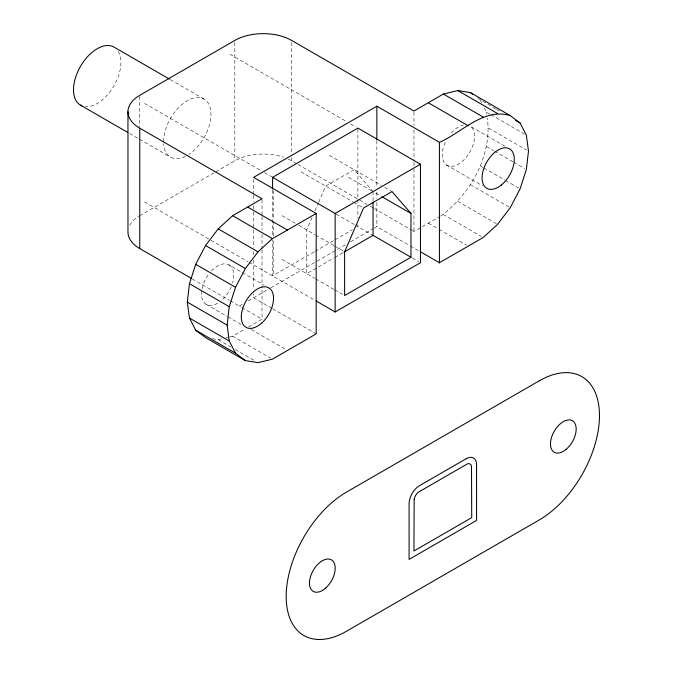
<?xml version="1.0" encoding="UTF-8"?>
<svg xmlns="http://www.w3.org/2000/svg" width="673" height="673" viewBox="0 0 673 673"><rect width="100%" height="100%" fill="white"/><g stroke="black" fill="none" stroke-linecap="round" stroke-linejoin="round"><path stroke-width="0.5" stroke-dasharray="3.37 2.52" d="M440.689 216.058C470.234 194.505 492.417 155.421 487.336 118.154M312.062 217.514L306.711 229.888L306.711 273.667L333.976 257.927M314.947 210.851L318.245 203.238M318.657 202.287L325.665 186.101L354.099 169.689L373.061 191.578L381.187 196.272M229.754 336.879L232.639 336.189L245.006 329.004M139.74 215.739L214.889 172.355M215.789 171.825L234.801 160.855A40.22 23.219 0 0 1 283.35 157.162M314.198 251.837L272.582 275.854L272.582 240.227M315.107 251.307L334.22 240.269M335.137 239.748L352.433 229.754M239.268 306.038L242.86 303.969M248.244 300.856L269.932 288.33M270.84 287.808L316.142 261.654M317.05 261.132L346.048 244.392M350.574 241.775L373.229 228.694M374.138 228.172L376.855 226.608L409.495 245.452M334.885 257.397L343.062 252.678M248.556 326.943L262.016 319.17L262.016 288.81M412.145 230.402L413.962 231.453L439.805 216.563M212.365 338.721L218.212 339.663L222.056 338.738M225.901 337.812L228.786 337.114M477.813 98.157L495.656 108.891M496.565 109.413L500.182 111.508M484.299 107.831L486.529 112.181L490.146 114.267M491.054 114.789L524.528 134.12M488.674 128.114L526.673 150.054M504.876 146.192L470.494 126.347A22.789 13.157 -60 0 1 469.51 152.62A22.789 13.157 -60 0 1 447.225 165.482A22.789 13.157 -60 0 1 446.258 140.329M486.529 146.521L493.772 150.702M494.672 151.223L512.767 161.671M513.676 162.193L524.528 168.46M480.278 165.911L482.995 167.476M483.895 167.998L504.708 180.011M505.608 180.541L519.186 188.373M446.258 164.868L482.448 185.765M470.427 184.696L509.326 207.158M229.93 54.21L347.007 121.805M350.633 123.899L356.076 127.046M457.766 201.353L496.674 223.823M443.339 214.536L481.346 236.475M329.459 155.455L381.187 185.319M384.796 187.405L392.023 191.578M428.314 223.158L438.266 228.904M439.175 229.426L466.322 245.098M348.412 177.352L372.177 191.073M170.37 79.641L204.028 99.074M288.187 159.055A40.22 23.219 0 0 1 291.678 160.855L297.113 163.993M298.021 164.515L358.709 199.553M359.609 200.074L366.861 204.256M370.486 206.35L373.204 207.915M374.104 208.437L411.245 229.88M301.016 171.876L352.753 201.74M353.653 202.262L361.78 206.956M410.404 245.973L418.564 250.684M144.619 103.465L260.788 170.538M264.413 172.633L271.673 176.822M336.113 214.031L355.176 225.034M355.453 225.194L372.177 234.852M412.297 258.011L418.64 261.679M282.063 215.654L295.262 223.276M298.787 225.312L314.829 234.574M315.738 235.096L333.791 245.519M334.691 246.04L342.818 250.735M129.586 133.49L138.68 138.739M139.589 139.261L170.513 157.12M282.063 259.442L314.829 278.361M315.738 278.883L333.791 289.306M334.691 289.827L342.818 294.513M144.619 201.976L248.076 261.713M248.985 262.234L314.291 299.939M211.44 270.983A22.789 13.157 -60 0 1 228.997 264.876L264.287 285.251M271.757 308.217L253.628 297.752L253.628 293.563M272.666 308.739L316.184 333.867M192.217 278.874L229.316 300.293M230.216 300.814L241.085 307.09M241.994 307.611L262.016 319.17M251.281 329.551L285.663 349.405M206.207 304.347L227.02 316.369M227.928 316.89L242.406 325.244M232.639 336.189L270.639 358.129M218.212 339.663L230.873 346.982M235.399 349.59L255.303 361.081M480.278 100.016L481.616 102.616M486.529 112.181L486.798 114.174M413.962 112.097L413.962 125.708M413.962 129.897L413.962 161.301M413.962 162.353L413.962 167.585M413.962 168.629L413.962 231.453M376.855 140.75L376.855 187.868M376.855 192.057L376.855 198.333M376.855 202.523L376.855 226.608M373.061 191.578L373.061 200.958M357.893 129.14L357.893 198.308M357.893 199.359L357.893 218.22M357.893 224.504L357.893 226.608M291.678 42.542L291.678 153.52M291.678 157.709L291.678 160.855M273.23 190.602L273.23 219.945M273.23 220.996L273.23 236.711M273.23 240.9L273.23 275.484M272.582 189.921L272.582 236.038M262.016 199.822L262.016 215.52M262.016 216.571L262.016 230.183M262.016 234.372L262.016 249.027M262.016 250.07L262.016 287.766M253.628 179.439L253.628 194.102M253.628 195.145L253.628 201.429M253.628 205.618L253.628 210.851M253.628 211.894L253.628 228.652M253.628 229.695L253.628 247.496M253.628 251.685L253.628 254.823M253.628 260.056L253.628 289.373M234.801 42.542L234.801 160.855M139.74 96.382L139.74 126.743M163.573 141.776A33.515 19.349 -60 0 1 186.758 101.034A33.515 19.349 -60 0 1 210.943 113.241A33.515 19.349 -60 0 1 188.819 154.512M185.504 156.405A33.515 19.349 -60 0 1 163.64 143.778M451.247 133.027A22.789 13.157 -60 0 1 463.554 124.993M118.238 51.325A33.515 19.349 -60 0 1 113.611 86.405A33.515 19.349 -60 0 1 85.37 106.645M228.997 264.876A22.789 13.157 -60 0 1 232.496 283.14M231.201 286.757A22.789 13.157 -60 0 1 221.779 300.183M217.606 303.22A22.789 13.157 -60 0 1 201.69 290.887M202.043 288.784A22.789 13.157 -60 0 1 209.547 273.154M129.746 225.32A40.22 23.219 0 0 1 138.831 216.277"/><path stroke-width="1.01" d="M510.235 115.588C483.264 107.562 462.124 132.615 439.419 142.323L376.855 106.199L253.628 177.344L316.184 213.467L316.184 333.867L272.447 359.172L258.02 362.646L245.367 360.602L205.551 337.619L195.7 330.207L189.45 318.043L187.304 302.11L189.45 283.695L195.7 264.312L205.551 245.527L218.212 228.862L232.639 215.688L262.016 198.771L139.74 128.173A40.22 23.219 0 0 1 139.74 95.339L234.801 40.447A40.22 23.219 0 0 1 291.678 40.447L413.962 111.045L443.339 94.035L457.766 90.552L470.427 92.605L510.235 115.588L520.086 122.999L526.345 135.164L528.482 151.097L526.345 169.512L520.086 188.894L510.235 207.679L497.583 224.345L483.155 237.519L439.419 262.722L420.373 251.727M245.367 360.602L235.516 353.19L229.257 341.026L227.121 325.093L229.257 306.686L235.516 287.295L245.367 268.51L258.02 251.853L272.447 238.671L316.184 213.467M272.582 188.877L272.582 177.344L357.893 128.097L420.457 164.212L420.457 262.722L335.146 311.978L316.108 300.982M272.582 177.344L335.146 213.467L420.457 164.212M343.979 252.156L373.061 235.357L410.976 257.254L410.976 213.467L392.023 191.578L363.58 207.999L344.626 251.778L344.626 295.556L410.976 257.254M515.568 120.383L520.086 122.999M457.766 90.552L497.583 113.544M443.339 94.035L483.155 117.018M428.314 102.759L468.13 125.742M382.087 196.794L410.976 213.467M169.461 79.111L113.981 47.076A33.515 19.349 -60 0 0 79.607 67.956A33.515 19.349 -60 0 0 82.308 105.981M80.466 105.131L127.761 132.438M247.664 207.057L287.472 230.048M232.639 215.688L272.447 238.671M218.212 228.862L258.02 251.853M205.551 245.527L245.367 268.51M195.7 264.312L235.516 287.295M127.963 111.752L127.963 232.16A40.22 23.219 0 0 0 139.74 248.573L191.309 278.353M189.45 283.695L229.257 306.686M187.304 302.11L227.121 325.093M189.45 318.043L229.257 341.026M195.7 330.207L235.516 353.19M470.427 92.605L472.883 94.456M439.419 142.323L439.419 263.067M376.855 106.199L376.855 139.706M373.061 202.001L373.061 235.357M335.146 213.467L335.146 311.978M139.74 128.173L139.74 248.573M414.173 499.147L413.937 550.994L471.723 517.638L471.495 466.053A7.857 4.534 -60 0 0 467.567 463.781L418.101 492.342A7.857 4.534 -60 0 0 414.173 499.147M539.233 380.834L346.435 492.14A85.202 49.196 -60 0 0 286.185 596.497A85.202 49.196 -60 0 0 346.435 631.282L539.233 519.968A85.202 49.196 -60 0 0 599.475 415.62A85.202 49.196 -60 0 0 539.233 380.834M466.128 458.75L419.54 485.645A14.772 8.53 -60 0 0 409.091 503.732L409.091 559.389L476.568 520.431L476.568 464.774A14.772 8.53 -60 0 0 466.128 458.75M566.119 449.362A18.179 10.49 -60 0 0 572.799 420.987A18.179 10.49 -60 0 0 551.069 439.116A18.179 10.49 -60 0 0 566.119 449.362M325.665 588.042A18.179 10.49 -60 0 0 331.427 559.877A18.179 10.49 -60 0 0 309.916 578.948A18.179 10.49 -60 0 0 325.665 588.042M261.587 323.166A22.789 13.157 -60 0 0 268.813 287.859A22.789 13.157 -60 0 0 241.851 311.767A22.789 13.157 -60 0 0 261.587 323.166M501.326 185.033A22.789 13.157 -60 0 0 510.302 149.33A22.789 13.157 -60 0 0 482.928 171.413A22.789 13.157 -60 0 0 501.326 185.033"/></g></svg>
